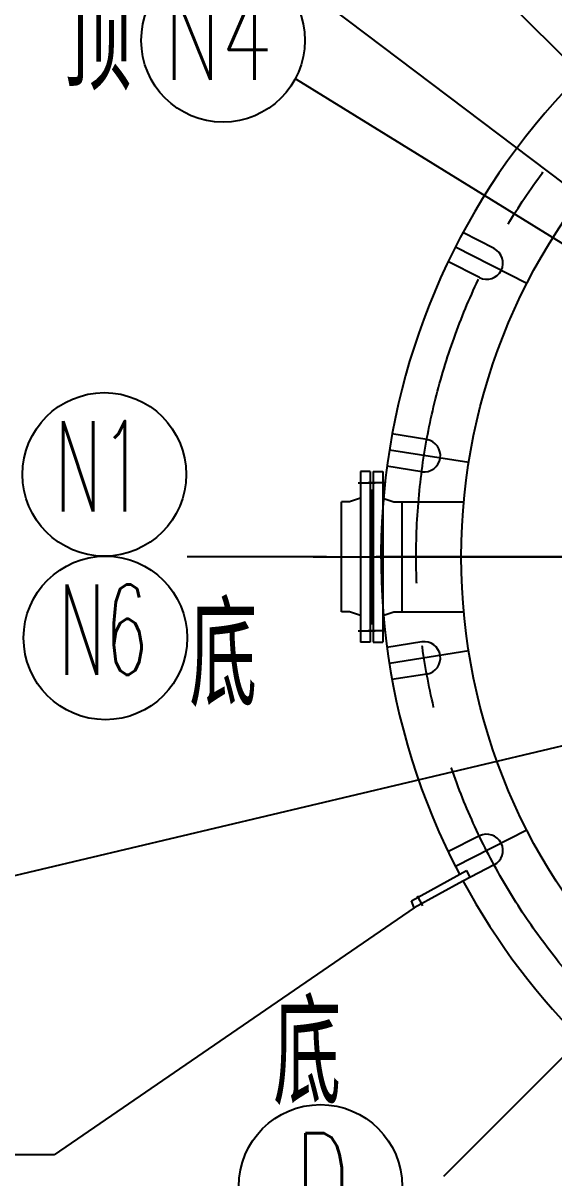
# Model space of a CAD drawing. Header units: millimetres. Extents: x -1250 to 28450, y -500 to 41550.
# Drawn here: x 11677 to 12735, y 22764 to 25066 of the extents above; entities that cross this region are included whole.
import ezdxf

# ---------------------------------------------------------------- set-up
doc = ezdxf.new("R2010")
doc.units = ezdxf.units.MM
doc.header["$LTSCALE"] = 500
doc.linetypes.add('CENTER', pattern=[2, 1.25, -0.25, 0.25, -0.25])
for name, color, linetype in [('1轮廓实线层', 7, 'Continuous'), ('2细线层', 4, 'Continuous'), ('3中心线层', 1, 'CENTER'), ('6文字层', 3, 'Continuous')]:
    doc.layers.add(name, color=color, linetype=linetype)
doc.styles.add('PC_TEXTSTYLE', font='romans.shx', dxfattribs={"width": 0.67, "bigfont": 'hzfs.shx'})

msp = doc.modelspace()

# ---------------------------------------------------------------- linework, layer by layer
for p, q in [((12432.31, 24111.82), (12555.71, 24111.82)), ((12432.31, 23892.82), (12555.71, 23892.82))]:
    msp.add_line(p, q)
for centre in [(12075.7, 25031.8), (11839.08, 24166.55), (11841.21, 23840.51), (12269.94, 22747.09)]:
    msp.add_circle(centre, 163.02)
at = {"layer": '1轮廓实线层'}
for p, q in [((12616.43, 24616.74), (12553.69, 24648.71)), ((12586.92, 24558.83), (12524.18, 24590.79)), ((12482.08, 24236.16), (12412.53, 24247.17)), ((12471.91, 24171.96), (12402.37, 24182.97)), ((12349.81, 24172.32), (12349.81, 23832.32)), ((12369.31, 24172.32), (12349.81, 24172.32)), ((12369.31, 24172.32), (12369.31, 23832.32)), ((12374.81, 24172.32), (12374.81, 23832.32)), ((12374.81, 24172.32), (12394.31, 24172.32)), ((12394.31, 24172.32), (12394.31, 23832.32)), ((12373.81, 24131.82), (12369.31, 24131.82)), ((12370.31, 24135.32), (12370.31, 23869.32)), ((12370.31, 24135.32), (12374.81, 24135.32)), ((12370.31, 24132.32), (12373.81, 24132.32)), ((12373.81, 23872.32), (12373.81, 24132.32)), ((12373.81, 23872.82), (12373.81, 24131.82)), ((12311.81, 23892.82), (12311.81, 24111.82)), ((12327.81, 24111.82), (12311.81, 24111.82)), ((12349.81, 24119.32), (12327.81, 24111.82)), ((12394.31, 24119.32), (12416.31, 24111.82)), ((12416.31, 24111.82), (12432.31, 24111.82)), ((12432.31, 24111.82), (12432.31, 23892.82)), ((12327.81, 23892.82), (12311.81, 23892.82)), ((12349.81, 23885.32), (12327.81, 23892.82)), ((12394.31, 23885.32), (12416.31, 23892.82)), ((12416.31, 23892.82), (12432.31, 23892.82)), ((12373.81, 23872.82), (12369.31, 23872.82)), ((12370.31, 23872.32), (12373.81, 23872.32)), ((12370.31, 23869.32), (12374.81, 23869.32)), ((12369.31, 23832.32), (12349.81, 23832.32)), ((12374.81, 23832.32), (12394.31, 23832.32)), ((12471.91, 23832.69), (12402.37, 23821.67)), ((12482.08, 23768.49), (12412.53, 23757.47)), ((12586.92, 23445.82), (12524.18, 23413.85)), ((12451.24, 23316.47), (12560.94, 23377.01)), ((12616.43, 23387.9), (12553.69, 23355.94)), ((12560.94, 23377.01), (12567.97, 23363.21)), ((12553.69, 23355.94), (12457.01, 23302.8)), ((12457.01, 23302.8), (12451.24, 23316.47))]:
    msp.add_line(p, q, dxfattribs=at)
msp.add_circle((13750.71, 24002.32), 1200, dxfattribs=at)
for centre, radius, start, end in [((13750.71, 24002.32), 1360, 208.36882, 125.17411), ((13750.71, 24002.32), 1360, 126.43801, 207.73886), ((12601.31, 24587.97), 32.5, 243.72183, 62.27817), ((12476.59, 24204.12), 32.5, 261.72183, 80.27817), ((12476.59, 23800.52), 32.5, 279.72183, 98.27817), ((12601.31, 23416.68), 32.5, 297.72183, 116.27817)]:
    msp.add_arc(centre, radius, start, end, dxfattribs=at)
at = {"layer": '2细线层'}
for p, q in [((13364.34, 24286.42), (11486.52, 25705.52)), ((13593.97, 24107.05), (12222.24, 24953.91)), ((13317.96, 23759.24), (11527.39, 23334.64)), ((12457.01, 23302.8), (11738.91, 22809.76)), ((11738.91, 22809.76), (11174.99, 22809.76))]:
    msp.add_line(p, q, dxfattribs=at)
at = {"layer": '3中心线层'}
for p, q in [((12515.75, 22767.37), (14985.66, 25237.28)), ((12515.75, 25237.28), (13096.63, 24656.4)), ((12681.5, 24547.11), (12538.94, 24619.75)), ((12565.48, 24190.04), (12407.45, 24215.07)), ((12344.81, 24149.82), (12378.81, 24149.82)), ((12399.31, 24149.82), (12365.31, 24149.82)), ((13281.71, 24002.32), (12004.22, 24002.32)), ((12255.71, 24002.32), (15497.2, 24002.32)), ((13750.71, 24002.32), (12380.71, 24002.32)), ((12344.81, 23854.82), (12378.81, 23854.82)), ((12399.31, 23854.82), (12365.31, 23854.82)), ((12565.48, 23814.6), (12407.45, 23789.57)), ((12681.5, 23457.53), (12538.94, 23384.9)), ((12462.83, 23326.14), (12473.6, 23306.38))]:
    msp.add_line(p, q, dxfattribs=at)
msp.add_circle((13750.71, 24002.32), 1290, dxfattribs=at)

# ---------------------------------------------------------------- texts
at = {"layer": '6文字层', "style": 'PC_TEXTSTYLE'}
for s, height, width, p in [('顶', 202.5, 0.67, (11758.25, 24932.4)), ('N4', 180, 0.67, (11957.46, 24953.33)), ('N1', 180, 0.55, (11740.22, 24092.95)), ('N6', 180, 0.55, (11747.49, 23766.91)), ('底', 202.5, 0.67, (12008.23, 23703.78)), ('底', 202.5, 0.67, (12175.56, 22910.09)), ('D', 180, 0.67, (12219.73, 22673.49))]:
    msp.add_text(s, height=height, dxfattribs=dict(at, width=width)).set_placement(p)

doc.saveas('drawing.dxf')
